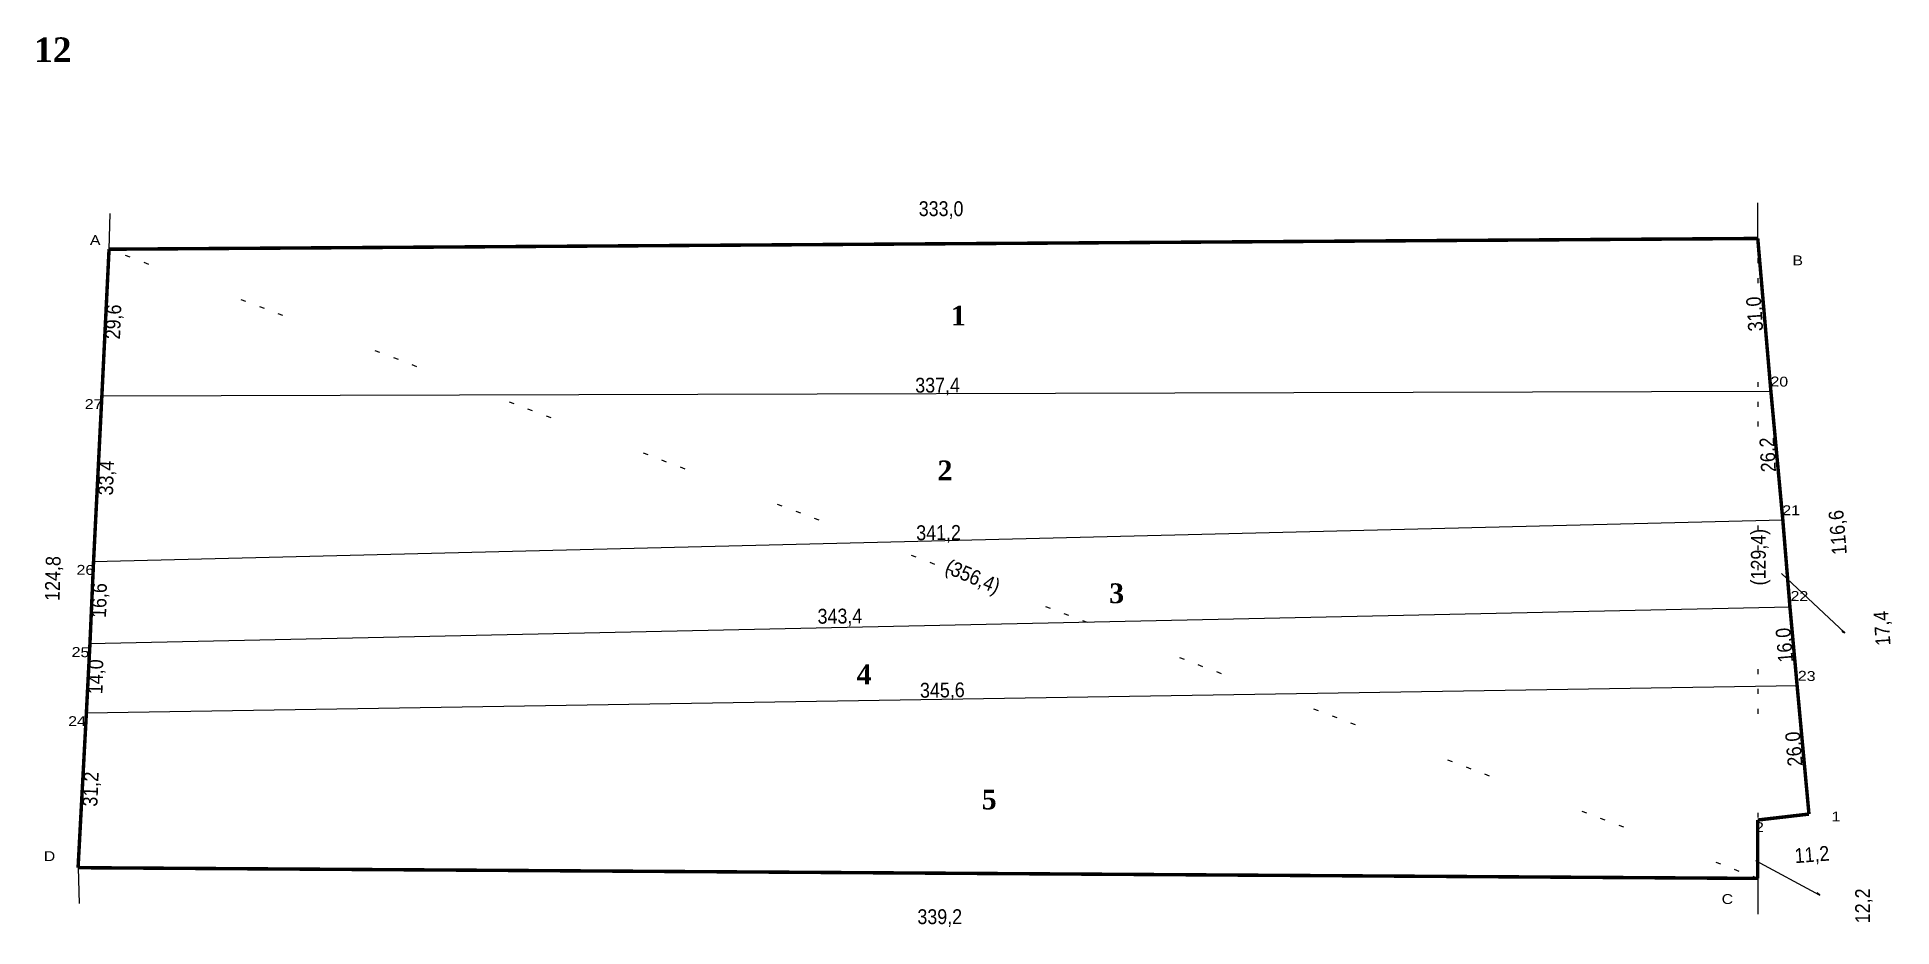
# Model space of a CAD drawing. Header units: metres. Extents: x -281 to 480, y 196 to 747.
# Drawn here: x 105.6 to 480.4, y 293.5 to 473.3 of the extents above; entities outside this region: 2.
import ezdxf
from ezdxf.enums import TextEntityAlignment as Align

# ---------------------------------------------------------------- set-up
doc = ezdxf.new("R2010")
doc.units = ezdxf.units.M
doc.linetypes.add('CHAINLINE', pattern=[29, -10, 1, -3, 1, -3, 1, -10])
doc.layers.add('BOUNDARY', color=1, linetype='Continuous', lineweight=100)
for name, color, linetype in [('BOUNDARY_DIMENSIONS', 220, 'Continuous'), ('CHAIN_LINES', 251, 'CHAINLINE'), ('CHAINLINE_DIMENSIONS', 251, 'Continuous'), ('DIMENSIONS', 200, 'Continuous'), ('SEPARATION_LINE', 7, 'Continuous'), ('STONES', 7, 'Continuous'), ('SUBDIVISION', 130, 'Continuous'), ('SUBDIVISION_LINES', 3, 'Continuous'), ('SURVEY_NUMBER', 1, 'Continuous')]:
    doc.layers.add(name, color=color, linetype=linetype)
doc.styles.add('TIMES_NEW_ROMAN', font='timesbd.ttf')

msp = doc.modelspace()

# ---------------------------------------------------------------- linework, layer by layer
at = {"layer": 'BOUNDARY', "const_width": 0.7}
for points in [[(120.13, 430.43), (453.3, 432.6)], [(453.3, 432.6), (455.95, 401.78)], [(118.68, 400.82), (120.13, 430.43)], [(117, 367.36), (118.68, 400.82)], [(455.95, 401.78), (458.36, 375.78)], [(458.36, 375.78), (459.8, 358.21)], [(116.27, 350.75), (117, 367.36)], [(459.8, 358.21), (461.25, 342.32)], [(115.55, 336.79), (116.27, 350.75)], [(461.25, 342.32), (463.65, 316.32)], [(113.87, 305.49), (115.55, 336.79)], [(463.65, 316.32), (453.3, 315.12)], [(453.3, 315.12), (453.3, 303.32)], [(453.3, 303.32), (113.87, 305.49)]]:
    msp.add_lwpolyline(points, dxfattribs=at)
at = {"layer": 'CHAIN_LINES', "linetype": 'CHAINLINE'}
for points in [[(453.3, 432.6), (120.13, 430.43)], [(453.3, 432.6), (453.3, 303.32)], [(120.13, 430.43), (113.87, 305.49)], [(453.3, 303.32), (120.13, 430.43)], [(113.87, 305.49), (453.3, 303.32)]]:
    msp.add_lwpolyline(points, dxfattribs=at)
at = {"layer": 'SEPARATION_LINE'}
for points in [[(453.3, 432.6), (453.3, 439.82)], [(120.13, 430.43), (120.37, 437.65)], [(113.87, 305.49), (114.11, 298.27)], [(453.3, 303.32), (453.3, 296.1)]]:
    msp.add_lwpolyline(points, dxfattribs=at)
at = {"layer": 'SUBDIVISION_LINES'}
for points in [[(118.68, 400.82), (455.95, 401.78)], [(117, 367.36), (458.36, 375.78)], [(458.12, 364.95), (470.87, 352.92)], [(116.27, 350.75), (459.8, 358.21)], [(470.87, 352.92), (470.39, 353.4)], [(470.39, 353.4), (470.39, 353.16)], [(470.39, 353.16), (470.87, 352.92)], [(115.55, 336.79), (461.25, 342.32)], [(452.82, 306.94), (465.82, 299.95)], [(465.82, 299.95), (465.34, 300.44)], [(465.34, 300.44), (465.34, 300.19)], [(465.34, 300.19), (465.82, 299.95)]]:
    msp.add_lwpolyline(points, dxfattribs=at)

# ---------------------------------------------------------------- texts
at = {"layer": 'BOUNDARY_DIMENSIONS', "width": 0.9}
for s, rotation, p in [('129,4', 89.2043, (288.42, 742.34)), ('116,6', 94.7636, (469.44, 373.21)), ('124,8', 88.4518, (108.75, 363.92)), ('17,4', 93.9182, (478.41, 353.82)), ('11,2', 4.4846, (464.25, 308.16)), ('12,2', 90, (474.49, 297.78)), ('11,8', 90, (-279.23, 199.1))]:
    msp.add_text(s, height=3, rotation=rotation, dxfattribs=at).set_placement(p, align=Align.MIDDLE_CENTER)
for s, p in [('333,0', (288.27, 438.62)), ('339,2', (288, 295.59))]:
    msp.add_text(s, height=3, dxfattribs=at).set_placement(p, align=Align.MIDDLE_CENTER)
at = {"layer": 'CHAINLINE_DIMENSIONS', "width": 0.9}
for s, rotation, p in [('(129,4)', 90, (453.42, 368.22)), ('(356,4)', -22.6199, (294.69, 364.34))]:
    msp.add_text(s, height=3, rotation=rotation, dxfattribs=at).set_placement(p, align=Align.MIDDLE_CENTER)
at = {"layer": 'DIMENSIONS', "width": 0.9}
for s, rotation, p in [('31,0', 93.9725, (452.65, 417.35)), ('29,6', 87.7395, (120.98, 415.75)), ('337,4', 0.2238, (287.56, 402.97)), ('26,2', 93.0529, (455.3, 388.91)), ('33,4', 88.4306, (119.52, 384.22)), ('341,2', 0.4897, (287.76, 373.18)), ('16,6', 88.4518, (118.11, 359.47)), ('343,4', 0.4677, (267.82, 356.31)), ('16,0', 94.7636, (458.66, 350.44)), ('14,0', 88.4518, (117.38, 344.07)), ('345,6', 0.7015, (288.52, 341.38)), ('26,0', 94.6355, (460.59, 329.47)), ('31,2', 87.7094, (116.4, 321.36))]:
    msp.add_text(s, height=3, rotation=rotation, dxfattribs=at).set_placement(p, align=Align.MIDDLE_CENTER)
at = {"layer": 'STONES', "width": 1.2}
for s, rotation, p in [('A', -0.6095, (117.34, 432.27)), ('20', -0.9963, (457.66, 403.69)), ('27', -0.507, (117.01, 399.13)), ('26', -0.5026, (115.34, 365.65)), ('22', -0.971, (461.72, 360.37)), ('25', -1.5482, (114.36, 349.04)), ('23', -1.5343, (463.19, 344.23)), ('C', -0.8551, (447.16, 299.15))]:
    msp.add_text(s, height=2, rotation=rotation, dxfattribs=at).set_placement(p, align=Align.MIDDLE_CENTER)
for s, p in [('B', (461.38, 428.18)), ('21', (460.05, 377.7)), ('24', (113.66, 335.09)), ('1', (469.1, 315.82)), ('2', (453.65, 313.67)), ('D', (108.1, 307.81))]:
    msp.add_text(s, height=2, dxfattribs=at).set_placement(p, align=Align.MIDDLE_CENTER)
at = {"layer": 'SUBDIVISION', "style": 'TIMES_NEW_ROMAN'}
for s, p in [('1', (291.75, 417.02)), ('2', (289.06, 385.74)), ('3', (323.75, 360.93)), ('4', (272.71, 344.56)), ('5', (297.98, 319.27))]:
    msp.add_text(s, height=4, dxfattribs=at).set_placement(p, align=Align.MIDDLE_CENTER)
at = {"layer": 'SURVEY_NUMBER', "style": 'TIMES_NEW_ROMAN'}
msp.add_text('12', height=5, dxfattribs=at).set_placement((108.76, 470.72), align=Align.MIDDLE_CENTER)

doc.saveas('drawing.dxf')
